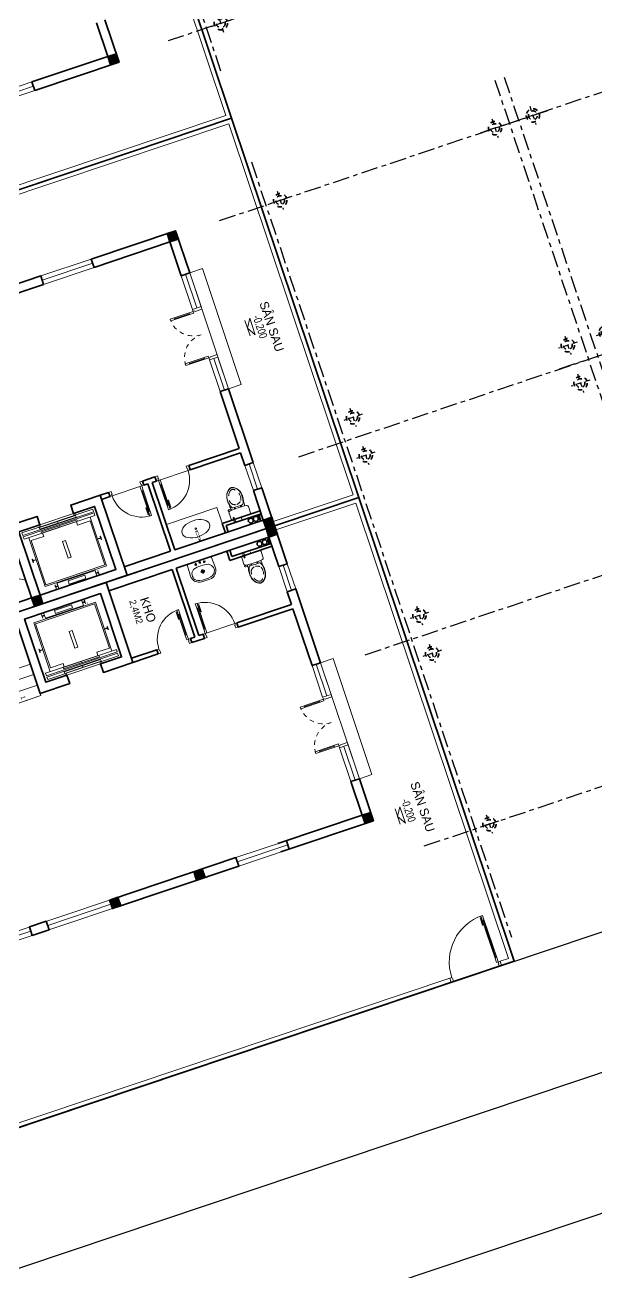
# Model space of a CAD drawing. Header units: metres. Extents: x 568006 to 1139366, y 2064802 to 4131555.
# Drawn here: x 568504.87 to 568517.73, y 2066148.41 to 2066176.46 of the extents above; entities that cross this region are included whole.
import ezdxf
from ezdxf.enums import TextEntityAlignment as Align
from ezdxf.xclip import XClip

# ---------------------------------------------------------------- set-up
doc = ezdxf.new("R2010")
doc.units = ezdxf.units.M
doc.header["$XCLIPFRAME"] = 0
for name, pattern in [('$AUDIT_BAD_LTYPE2', [0]), ('ACAD_ISO10W100', [18.5, 12, -3, 0.5, -3]), ('CENTER', [2, 1.25, -0.25, 0.25, -0.25]), ('CENTER2', [1.125, 0.75, -0.125, 0.125, -0.125]), ('HIDDEN', [0.375, 0.25, -0.125]), ('xref-thap C (mb tang 32-2)$0$HIDDEN', [0.375, 0.25, -0.125])]:
    doc.linetypes.add(name, pattern=pattern)
doc.layers.get('0').update_dxf_attribs({"linetype": 'CONTINUOUS'})
doc.layers.get('DEFPOINTS').update_dxf_attribs({"color": 152, "linetype": 'CONTINUOUS'})
for name, color, linetype, lineweight in [('-CONCRETE', 1, 'CONTINUOUS', 35), ('-DOOR', 137, 'CONTINUOUS', 9), ('-FURNITURE', 46, 'CONTINUOUS', 9), ('-HATCH', 8, 'CONTINUOUS', 5), ('-KH', 143, 'CONTINUOUS', 13), ('-LINE1', 7, 'CONTINUOUS', 18), ('-LINE2', 252, 'CONTINUOUS', 9), ('-TEXT', 7, 'CONTINUOUS', 15), ('-WALL', 4, 'CONTINUOUS', 35), ('hung-demlonha', 7, 'CONTINUOUS', 15)]:
    doc.layers.add(name, color=color, linetype=linetype, lineweight=lineweight)
for name, color, linetype in [('01.AXIS', 160, 'CENTER2'), ('CDC.01.AXIS', 160, 'CENTER2'), ('ChiaLo', 128, 'CENTER'), ('datOlienke', 42, 'CONTINUOUS'), ('ghi_chu', 7, 'CONTINUOUS'), ('LogDg', 7, 'CONTINUOUS'), ('LoLK', 6, 'CONTINUOUS'), ('TEXT25', 2, 'CONTINUOUS'), ('TimDg', 222, 'CONTINUOUS'), ('ViaHeS', 32, 'CONTINUOUS')]:
    doc.layers.add(name, color=color, linetype=linetype)
doc.styles.add('1', font='arial.ttf')
doc.styles.add('QH1', font='arialbd.ttf', dxfattribs={"width": 0.8})
doc.styles.add('T1', font='', dxfattribs={"height": 200})
doc.styles.add('vnavanth', font='', dxfattribs={"width": 0.8})
doc.styles.get('T1').set_extended_font_data('VNgeometric Light')
doc.styles.get('vnavanth').set_extended_font_data('.VnAvantH')

# ---------------------------------------------------------------- blocks, each defined once
blk = doc.blocks.new('A$C758D662A')
at = {"linetype": 'HIDDEN', "ltscale": 500}
for radius in [300, 200]:
    blk.add_circle((0, 0), radius, dxfattribs=at)
at = {"layer": 'CDC.01.AXIS', "ltscale": 200}
for p, q in [((437, 0), (-437, 0)), ((0, 437), (0, -437))]:
    blk.add_line(p, q, dxfattribs=at)
blk = doc.blocks.new('MAU M1SH')
at = {"layer": '01.AXIS', "ltscale": 500}
for p, q in [((-370, 15724), (-370, -2671)), ((5410, 15724), (5410, -2671)), ((-1468, 14700), (6323, 14700)), ((-1468, 9100), (6323, 9100)), ((-1468, 4400), (6323, 4400)), ((-1575, -100), (6216, -100))]:
    blk.add_line(p, q, dxfattribs=at)
at = {"xscale": 0.5, "yscale": 0.5, "zscale": 0.5}
for p in [(-30, 14700), (5070, 14700), (-30, 9550), (5070, 9550), (-30, 8650), (5070, 8650), (-30, 4850), (-30, 3950), (-30, -100)]:
    blk.add_blockref('A$C758D662A', p, dxfattribs=at)
blk = doc.blocks.new('ew ưeewe')
at = {"layer": '-LINE1'}
for p, q in [((552717.241, 2065651.546), (552720.041, 2065643.203)), ((552720.041, 2065643.203), (552701.825, 2065637.09))]:
    blk.add_line(p, q, dxfattribs=at)
at = {"layer": '-WALL'}
for p, q in [((552717.304, 2065651.672), (552720.167, 2065643.14)), ((552720.167, 2065643.14), (552701.758, 2065636.962))]:
    blk.add_line(p, q, dxfattribs=at)
blk = doc.blocks.new('sfsfsggs')
at = {"layer": '-KH'}
blk.add_line((552720.469, 2065638.59), (552720.586, 2065638.242), dxfattribs=at)
blk.add_lwpolyline([(552720.702, 2065638.268), (552720.577, 2065638.638), (552720.528, 2065638.416)], close=True, dxfattribs=at)
blk.add_solid([(552720.528, 2065638.416), (552720.64, 2065638.453), (552720.702, 2065638.268), (552720.528, 2065638.416)], dxfattribs=at)
at = {"layer": '-LINE1'}
for p, q in [((552720.105, 2065643.014), (552701.88, 2065636.897)), ((552722.904, 2065634.671), (552720.105, 2065643.014)), ((552721.103, 2065634.066), (552722.904, 2065634.671))]:
    blk.add_line(p, q, dxfattribs=at)
at = {"layer": '-WALL'}
for p, q in [((552720.167, 2065643.14), (552701.758, 2065636.962)), ((552723.031, 2065634.608), (552720.167, 2065643.14)), ((552704.218, 2065628.294), (552723.031, 2065634.608))]:
    blk.add_line(p, q, dxfattribs=at)
at = {"layer": '-TEXT', "color": 2, "style": 'vnavanth'}
blk.add_text('S¢N SAU', height=0.2, rotation=288.5515, dxfattribs=at).set_placement((552720.791, 2065638.978))
at = {"layer": '-TEXT', "style": '1', "width": 0.75}
blk.add_text('-0.200', height=0.18, rotation=288.5515, dxfattribs=at).set_placement((552720.64, 2065638.674))
blk = doc.blocks.new('*U179')
at = {"linetype": '$AUDIT_BAD_LTYPE2'}
for p, q in [((70, 100), (70, 1000)), ((90, 1000), (90, 100))]:
    blk.add_line(p, q, dxfattribs=at)
for points in [[(50, 1000), (90, 1000), (90, 1100), (50, 1100), (50, 1000)], [(50, 1003), (50, 100)], [(50, 100), (90, 100), (90, 0), (50, 0), (50, 100)]]:
    blk.add_lwpolyline(points)
for points in [[(118, 895), (118, 1064), (90, 1064), (90, 1036), (113, 1036), (113, 895)], [(0, 0), (50, 0), (50, -40), (60, -40), (60, -100), (0, -100)], [(1200, 0), (1150, 0), (1150, -40), (1140, -40), (1140, -100), (1200, -100)]]:
    blk.add_lwpolyline(points, close=True)
at = {"linetype": '$AUDIT_BAD_LTYPE2', "ltscale": 0.3}
blk.add_arc((50, 0), 1100, 0, 90, dxfattribs=at)
blk = doc.blocks.new('âfergegge')
at = {"layer": '-KH'}
blk.add_line((552723.965, 2065627.257), (552723.848, 2065627.605), dxfattribs=at)
blk.add_lwpolyline([(552723.956, 2065627.653), (552724.08, 2065627.283), (552723.906, 2065627.431)], close=True, dxfattribs=at)
blk.add_solid([(552723.906, 2065627.431), (552724.018, 2065627.468), (552723.956, 2065627.653), (552723.906, 2065627.431)], dxfattribs=at)
at = {"layer": '-LINE1', "linetype": 'Continuous', "ltscale": 10}
for p, q in [((552725.077, 2065623.797), (552711.974, 2065619.4)), ((552725.109, 2065623.702), (552725.077, 2065623.797))]:
    blk.add_line(p, q, dxfattribs=at)
for points in [[(552704.585, 2065627.367), (552704.313, 2065628.326), (552723.031, 2065634.608)], [(552721.167, 2065633.877), (552722.968, 2065634.481), (552726.404, 2065624.242), (552726.215, 2065624.179)]]:
    blk.add_lwpolyline(points, dxfattribs=at)
at = {"layer": '-WALL'}
for p, q in [((552723.031, 2065634.608), (552726.531, 2065624.179)), ((552726.531, 2065624.179), (552711.966, 2065619.291))]:
    blk.add_line(p, q, dxfattribs=at)
at = {"layer": '-DOOR', "xscale": -0.001, "yscale": 0.001, "zscale": 0.001, "rotation": 18.5514996327775}
blk.add_blockref('*U179', (552726.215, 2065624.179), dxfattribs=at)
at = {"layer": '-TEXT', "color": 2, "style": 'vnavanth'}
blk.add_text('S¢N SAU', height=0.2, rotation=288.5515, dxfattribs=at).set_placement((552724.186, 2065628.176))
at = {"layer": '-TEXT', "style": '1', "width": 0.75}
blk.add_text('-0.200', height=0.18, rotation=288.5515, dxfattribs=at).set_placement((552723.982, 2065627.797))
blk = doc.blocks.new('X-5M-DH-2-CORE$0$A$C75E80C28')
at = {"layer": '-LINE2', "linetype": 'Continuous', "ltscale": 2}
for p, q in [((-731, -149), (731, -149)), ((-731, -1305), (-731, -149)), ((-700, -179), (700, -179)), ((-700, -1225), (-700, -179)), ((-557, -113), (-560, -113)), ((-510, -22), (-510, -51)), ((-507, -22), (-510, -22)), ((-510, -109), (-510, -79)), ((-507, -22), (-507, -51)), ((-507, -109), (-507, -79)), ((-456, -57), (-501, -57)), ((-456, -60), (-501, -60)), ((-456, -70), (-501, -70)), ((-456, -73), (-501, -73)), ((-453, -63), (-453, -67)), ((-450, -63), (-450, -67)), ((450, -63), (450, -67)), ((453, -63), (453, -67)), ((456, -57), (501, -57)), ((456, -60), (501, -60)), ((456, -70), (501, -70)), ((456, -73), (501, -73)), ((457, -113), (460, -113)), ((507, -22), (510, -22)), ((507, -22), (507, -51)), ((507, -109), (507, -79)), ((510, -22), (510, -51)), ((510, -109), (510, -79)), ((700, -1225), (700, -179)), ((731, -1305), (731, -149)), ((840, -1305), (-840, -1305)), ((-840, -1365), (-840, -1305)), ((840, -1365), (-840, -1365)), ((840, -1395), (-840, -1395)), ((-840, -1395), (-840, -1455)), ((-700, -1225), (-400, -1225)), ((425, -1309), (-425, -1309)), ((-425, -1343), (-425, -1309)), ((425, -1343), (-425, -1343)), ((-400, -1305), (-400, -1225)), ((0, -1309), (0, -1343)), ((700, -1225), (400, -1225)), ((400, -1305), (400, -1225)), ((425, -1343), (425, -1309)), ((840, -1365), (840, -1305)), ((840, -1395), (840, -1455)), ((-840, -1455), (-435, -1455)), ((-435, -1450), (-435, -1460)), ((-435, -1450), (-400, -1450)), ((-435, -1460), (-425, -1460)), ((-435, -1490), (-435, -1500)), ((-435, -1490), (-425, -1490)), ((-435, -1500), (-400, -1500)), ((-433, -1452), (-433, -1458)), ((-433, -1452), (-402, -1452)), ((-433, -1458), (-425, -1458)), ((-433, -1492), (-433, -1498)), ((-433, -1492), (-425, -1492)), ((-433, -1498), (-402, -1498)), ((430, -1406), (-430, -1406)), ((-430, -1406), (-430, -1446)), ((430, -1446), (-430, -1446)), ((-425, -1458), (-425, -1460)), ((-425, -1490), (-425, -1492)), ((-402, -1452), (-402, -1498)), ((400, -1450), (-400, -1450)), ((-400, -1450), (-400, -1500)), ((0, -1406), (0, -1446)), ((400, -1450), (400, -1500)), ((435, -1450), (400, -1450)), ((435, -1500), (400, -1500)), ((402, -1452), (402, -1498)), ((433, -1452), (402, -1452)), ((433, -1498), (402, -1498)), ((433, -1458), (425, -1458)), ((425, -1458), (425, -1460)), ((435, -1460), (425, -1460)), ((425, -1490), (425, -1492)), ((435, -1490), (425, -1490)), ((433, -1492), (425, -1492)), ((430, -1406), (430, -1446)), ((433, -1452), (433, -1458)), ((433, -1492), (433, -1498)), ((435, -1450), (435, -1460)), ((840, -1455), (435, -1455)), ((435, -1490), (435, -1500))]:
    blk.add_line(p, q, dxfattribs=at)
for points in [[(-450, 0), (-450, -130), (450, -130), (450, 0)], [(-200, -29), (200, -29), (200, -101), (-200, -101)], [(-36, -584), (36, -584), (36, -984), (-36, -984)]]:
    blk.add_lwpolyline(points, close=True, dxfattribs=at)
for points in [[(-780, -789), (-751, -789, 0.414214), (-750, -788), (-750, -784), (-750, -780, 0.414214), (-751, -779), (-780, -779, -0.256978), (-784, -782), (-798, -782, -0.414214), (-801, -779), (-804, -750, 0.414214), (-807, -746), (-812, -746), (-812, -784), (-812, -822), (-807, -822, 0.414214), (-804, -818), (-801, -789, -0.414214), (-798, -786), (-784, -786, -0.256978), (-780, -789)], [(780, -789), (751, -789, -0.414214), (750, -788), (750, -784), (750, -780, -0.414214), (751, -779), (780, -779, 0.256978), (784, -782), (798, -782, 0.414214), (801, -779), (804, -750, -0.414214), (807, -746), (812, -746), (812, -784), (812, -822), (807, -822, -0.414214), (804, -818), (801, -789, 0.414214), (798, -786), (784, -786, 0.256978), (780, -789)]]:
    blk.add_lwpolyline(points, format="xyb", dxfattribs=at)
for centre, radius, start, end in [((-501, -51), 9.4, 180, 270), ((-501, -79), 9.4, 90, 180), ((-501, -51), 6.2, 180, 270), ((-501, -79), 6.2, 90, 180), ((-456, -63), 6.2, 360, 90), ((-456, -63), 3, 360, 90), ((-456, -67), 6.2, 270, 360), ((-456, -67), 3, 270, 360), ((456, -63), 6.2, 90, 180), ((456, -67), 6.2, 180, 270), ((456, -63), 3, 90, 180), ((456, -67), 3, 180, 270), ((501, -51), 6.2, 270, 360), ((501, -51), 9.4, 270, 360), ((501, -79), 9.4, 360, 90), ((501, -79), 6.2, 360, 90)]:
    blk.add_arc(centre, radius, start, end, dxfattribs=at)
blk = doc.blocks.new('A$C3F71457E')
at = {"layer": '-CONCRETE'}
blk.add_lwpolyline([(0, -100), (0, 400), (-1500, 400), (-1500, -1400), (0, -1400), (0, -900), (200, -900), (200, -1600), (-1700, -1600), (-1700, 600), (200, 600), (200, -100), (0, -100)], dxfattribs=at)
at = {"layer": '-LINE1'}
blk.add_line((0, -900), (0, -100), dxfattribs=at)
at = {"color": 2, "rotation": 90}
blk.add_blockref('X-5M-DH-2-CORE$0$A$C75E80C28', (-1500, -500), dxfattribs=at)
blk = doc.blocks.new('*U286')
at = {"linetype": '$AUDIT_BAD_LTYPE2'}
for p, q in [((70, 100), (70, 600)), ((90, 600), (90, 100))]:
    blk.add_line(p, q, dxfattribs=at)
for points in [[(50, 600), (90, 600), (90, 700), (50, 700), (50, 600)], [(50, 603), (50, 100)], [(50, 100), (90, 100), (90, 0), (50, 0), (50, 100)]]:
    blk.add_lwpolyline(points)
for points in [[(118, 495), (118, 664), (90, 664), (90, 636), (113, 636), (113, 495)], [(0, 0), (50, 0), (50, -40), (60, -40), (60, -100), (0, -100)], [(800, 0), (750, 0), (750, -40), (740, -40), (740, -100), (800, -100)]]:
    blk.add_lwpolyline(points, close=True)
at = {"linetype": '$AUDIT_BAD_LTYPE2', "ltscale": 0.3}
blk.add_arc((50, 0), 700, 0, 90, dxfattribs=at)
blk = doc.blocks.new('A$C18091ED7')
for p, q in [((-83, -267), (-83, -300)), ((-83, -278), (-83, -288)), ((-63, -265), (-81, -265)), ((-61, -267), (-61, -300)), ((0, -42), (0, 0)), ((61, -267), (61, -300)), ((63, -265), (81, -265)), ((83, -267), (83, -300)), ((83, -278), (83, -288)), ((146, -27), (179, -27)), ((146, -27), (146, -30)), ((146, -30), (166, -30)), ((153, -37), (146, -30)), ((152, 0), (152, -27)), ((152, 0), (179, 0)), ((153, -37), (166, -37)), ((153, -40), (153, -37)), ((153, -40), (178, -40)), ((153, -40), (178, -40)), ((153, -40), (153, -42)), ((165, -262), (165, -290)), ((185, -30), (166, -30)), ((178, -37), (166, -37)), ((168, -260), (228, -260)), ((185, -30), (178, -37)), ((178, -37), (178, -40)), ((178, -40), (178, -42)), ((179, 0), (179, -27)), ((179, -27), (185, -27)), ((185, -27), (185, -30)), ((231, -274), (231, -262)), ((-61, -290), (-83, -290)), ((61, -290), (83, -290)), ((168, -292), (207, -292))]:
    blk.add_line(p, q)
for points in [[(230, -219, -0.137407), (225, -235), (222, -241, -0.236081), (198, -255, -0.051961), (-198, -255, -0.236081), (-222, -241), (-225, -235, -0.137407), (-230, -219), (-230, -72, -0.198912), (-226, -63), (-209, -46, -0.198912), (-200, -42), (0, -42), (200, -42, -0.198912), (209, -46), (226, -63, -0.198912), (230, -72)], [(144, -619, -0.212405), (26, -734, -0.027685), (-1, -739, -0.022279), (-26, -734, -0.212405), (-144, -619, -0.142796), (-167, -428, -0.093005), (-128, -309, -0.256439), (-111, -300), (0, -300), (111, -300, -0.256439), (128, -309, -0.093005), (167, -428, -0.142796)]]:
    blk.add_lwpolyline(points, format="xyb", close=True)
at = {"linetype": 'xref-thap C (mb tang 32-2)$0$HIDDEN', "ltscale": 100}
blk.add_lwpolyline([(61, -669, -0.199031), (0, -699, -0.199031), (-61, -669, -0.218924), (-132, -478, -0.153791), (-112, -404, -0.236701), (0, -348, -0.236701), (112, -404, -0.153791), (132, -478, -0.218924)], format="xyb", close=True, dxfattribs=at)
blk.add_circle((166, -78), 13.9)
for centre, radius, start, end in [((-81, -267), 1.98, 90, 180), ((-63, -267), 1.98, 0, 90), ((63, -267), 1.98, 90, 180), ((81, -267), 1.98, 0, 90), ((168, -262), 2.47, 90, 180), ((168, -225), 80.1, 306.4659, 320.3123), ((228, -274), 2.47, 320.3123, 0), ((168, -290), 2.47, 180, 270), ((207, -277), 15.5, 270, 306.4659)]:
    blk.add_arc(centre, radius, start, end)
for points in [[(-156, -259), (-157, -267), (-164, -328), (-169, -385), (-184, -528), (-136, -679), (-50, -735), (-20, -741), (0, -744)], [(156, -259), (157, -267), (164, -328), (169, -385), (184, -528), (136, -679), (50, -735), (20, -741), (0, -744)]]:
    blk.add_open_spline(points, degree=3, knots=[130.613938, 130.613938, 130.613938, 130.613938, 152.852109, 311.129351, 417.703951, 561.383393, 697.692632, 710.812262, 710.812262, 710.812262, 710.812262])
blk = doc.blocks.new('A$C5C575821')
at = {"layer": '-CONCRETE'}
h = blk.add_hatch(color=256, dxfattribs=at)
h.dxf.hatch_style = 1
h.paths.add_polyline_path([(0, 200), (0, 0), (200, 0), (200, 200)])
blk.add_lwpolyline([(0, 0), (200, 0), (200, 200), (0, 200)], close=True, dxfattribs=at)
blk = doc.blocks.new('*U268')
for p, q in [((-1110, 450), (-1150, 450)), ((-1130, 100), (-1130, 450)), ((-90, 450), (-50, 450)), ((-70, 100), (-70, 450)), ((-1110, 100), (-1150, 100)), ((-90, 100), (-50, 100))]:
    blk.add_line(p, q)
for points in [[(-1150, 0), (-1110, 0), (-1110, 550), (-1150, 550)], [(-50, 0), (-90, 0), (-90, 550), (-50, 550)], [(-1200, -200), (-1140, -200), (-1140, -40), (-1150, -40), (-1150, 0), (-1200, 0)], [(0, -200), (-60, -200), (-60, -40), (-50, -40), (-50, 0), (0, 0)]]:
    blk.add_lwpolyline(points, close=True)
at = {"linetype": 'HIDDEN', "ltscale": 0.1}
for centre, start, end in [((-1150, 0), 0, 90), ((-50, 0), 90, 180)]:
    blk.add_arc(centre, 550, start, end, dxfattribs=at)
blk = doc.blocks.new('A$C4ace49fd')
for p, q in [((167, 414), (224, 414)), ((195, 383), (195, 443)), ((267, 429), (324, 429)), ((295, 398), (295, 458)), ((367, 414), (424, 414)), ((395, 383), (395, 443)), ((249, 215), (342, 215)), ((295, 165), (295, 264))]:
    blk.add_line(p, q)
for points in [[(0, 200, 0.414214), (200, 0), (390, 0, 0.414214), (590, 200), (581, 446, 0.409799), (551, 475), (39, 475, 0.403607), (9, 446)], [(177, 40, 0.090773), (424, 43, 0.149887), (521, 96, 0.430722), (482, 321, 0.080637), (470, 327, 0.127732), (125, 329, 0.074208), (114, 325, 0.443092), (69, 96, 0.13364), (154, 46, 0.033617)]]:
    blk.add_lwpolyline(points, format="xyb", close=True)
for centre, radius in [((195, 414), 17.5), ((295, 429), 17.5), ((395, 414), 17.5), ((295, 215), 37.5), ((295, 215), 22.5), ((295, 215), 22.5)]:
    blk.add_circle(centre, radius)
blk = doc.blocks.new('M22')
at = {"layer": '-CONCRETE'}
for centre, radius in [((-4705, 15438, 0), 13), ((-4664, 15438, 0), 13), ((-4625, 15438, 0), 13), ((-4675, 15347, 0), 55), ((-4675, 15226, 0), 55)]:
    blk.add_circle(centre, radius, dxfattribs=at)
at = {"layer": '-DOOR'}
for p, q in [((1046, 15675), (-1704, 15675)), ((1846, 13675), (1846, 12475)), ((1846, 12475), (1846, 13675)), ((1946, 13675), (1946, 12475)), ((1946, 12475), (1946, 13675)), ((2046, 13675), (2046, 12475)), ((2046, 12475), (2046, 13675)), ((1946, 9475), (1946, 7975)), ((1847, 7575), (1847, 7975)), ((2046, 7575), (2046, 7975)), ((1946, 7575), (1946, 6075))]:
    blk.add_line(p, q, dxfattribs=at)
for points in [[(-4054, 15675), (-3454, 15675), (-3454, 15475), (-4054, 15475)], [(-954, 15675), (-1704, 15675), (-1704, 15475), (-954, 15475)], [(1046, 15675), (246, 15675), (246, 15475), (1046, 15475)], [(1846, 6075), (1846, 9475), (2046, 9475), (2046, 6075)]]:
    blk.add_lwpolyline(points, close=True, dxfattribs=at)
for points in [[(-3454, 15575), (-4054, 15575)], [(-954, 15575), (-1704, 15575)], [(1046, 15575), (246, 15575)]]:
    blk.add_lwpolyline(points, dxfattribs=at)
at = {"layer": '-HATCH'}
blk.add_line((-3154, 14175), (-3154, 13375), dxfattribs=at)
at = {"layer": '-LINE1'}
for p, q in [((-3754, 9475), (-3754, 8475)), ((-3505, 8475), (-3505, 9475)), ((-3505, 9475), (-3505, 8475)), ((-3255, 8475), (-3255, 9475)), ((-3255, 9475), (-3255, 8475)), ((-3054, 9475), (-3005, 9475)), ((-3005, 8475), (-3005, 9475)), ((-3005, 9475), (-3005, 8425))]:
    blk.add_line(p, q, dxfattribs=at)
blk.add_lwpolyline([(-1704, 15675), (-1704, 15975), (1046, 15975), (1046, 15675)], dxfattribs=at)
at = {"layer": '-WALL'}
for p, q in [((-4954, 15675), (-4054, 15675)), ((-4954, 15675), (-4954, 234)), ((-4754, 13275), (-4754, 15475)), ((-4754, 15475), (-4054, 15475)), ((-4604, 14545), (-4604, 15475)), ((-4534, 14475), (-4534, 15475)), ((-4054, 15475), (-4054, 15675)), ((-3454, 15475), (-3454, 15675)), ((-3454, 15675), (-1704, 15675)), ((-3454, 15475), (-3154, 15475)), ((-3154, 14175), (-3154, 15475)), ((-3054, 14175), (-3054, 15475)), ((-1704, 15475), (-3054, 15475)), ((-1704, 15675), (-1704, 15475)), ((-1704, 15675), (-1704, 15475)), ((1046, 15475), (1046, 15675)), ((2046, 15675), (1046, 15675)), ((1046, 15675), (1046, 15475)), ((1046, 15475), (1846, 15475)), ((1846, 15475), (1846, 13475)), ((2046, 15675), (2046, 13475)), ((-4604, 14545), (-4754, 14545)), ((-4534, 14475), (-4754, 14475)), ((-3154, 14175), (-3054, 14175)), ((2046, 13675), (1846, 13675)), ((-4754, 13275), (-3154, 13275)), ((-3154, 13275), (-3154, 13375)), ((-3054, 13375), (-3154, 13375)), ((-3154, 13375), (-3054, 13375)), ((-3054, 13075), (-3054, 13375)), ((-4754, 11675), (-4754, 13175)), ((-4754, 13175), (-3154, 13175)), ((-3154, 13075), (-3154, 13175)), ((-3154, 13075), (-3054, 13075)), ((1846, 12475), (1846, 9475)), ((2046, 12475), (1846, 12475)), ((2046, 12475), (2046, 9475)), ((-3154, 11675), (-3154, 12275)), ((-3154, 12275), (-3054, 12275)), ((-3054, 11675), (-3054, 12275)), ((2046, 9475), (1846, 9475)), ((1847, 9475), (2046, 9475))]:
    blk.add_line(p, q, dxfattribs=at)
at = {"layer": '-WALL', "color": 250}
for p, q in [((1846, 7975), (2046, 7975)), ((1846, 7575), (2046, 7575))]:
    blk.add_line(p, q, dxfattribs=at)
at = {"layer": '-WALL'}
blk.add_lwpolyline([(2046, 7975), (1846, 7975), (1846, 7575), (2046, 7575)], close=True, dxfattribs=at)
at = {"layer": 'LoLK'}
blk.add_lwpolyline([(-4954, 17675), (-4954, -2169), (1051, -2452), (6046, 2312), (6046, 17675)], close=True, dxfattribs=at)
at = {"layer": '-DOOR', "xscale": -1}
for name, p, rotation in [('*U268', (246, 15475), 180), ('*U286', (-3154, 13075), 90)]:
    blk.add_blockref(name, p, dxfattribs=dict(at, rotation=rotation))
at = {"layer": '-DOOR', "rotation": 90.00000000000001}
blk.add_blockref('*U286', (-3154, 13375), dxfattribs=at)
at = {"layer": '-FURNITURE', "xscale": -1, "rotation": 90}
for name, p in [('A$C18091ED7', (-4574, 14975)), ('A$C4ace49fd', (-4279, 14113))]:
    blk.add_blockref(name, p, dxfattribs=at)
at = {"layer": '-WALL'}
for p in [(-4954, 15475), (1846, 15475), (1846, 11475), (1846, 9475)]:
    blk.add_blockref('A$C5C575821', p, dxfattribs=at)
at = {"layer": '-WALL', "xscale": -1, "rotation": 180}
blk.add_blockref('A$C3F71457E', (-3254, 10075), dxfattribs=at)
at = {"layer": '-TEXT', "color": 2, "style": 'vnavanth'}
blk.add_text('kho', height=200, dxfattribs=at).set_placement((-4359, 12276))
at = {"layer": '-TEXT', "style": 'T1'}
blk.add_text('1', height=100, rotation=0, dxfattribs=at).set_placement((-3130, 9032))
at = {"layer": 'TEXT25', "style": 'T1'}
blk.add_text('2,4M2', height=150, rotation=0, dxfattribs=at).set_placement((-4389, 12032))
blk = doc.blocks.new('Sink_Cicle')
blk.add_lwpolyline([(17, -50), (-17, -50), (-18, -252), (17, -252)], close=True)
blk.add_circle((0, -300), 17.5)
at = {"layer": 'DEFPOINTS'}
blk.add_line((0, -100), (0, 0), dxfattribs=at)
blk.add_wipeout([(17, -50), (-17, -50), (-18, -252), (17, -252)])
at = {"layer": '-FURNITURE', "linetype": 'Continuous'}
blk.add_ellipse((0, -300), major_axis=(-325, 0), ratio=0.584615, dxfattribs=at)
blk.add_line((-18, -237), (17, -237))
blk = doc.blocks.new('M23')
at = {"layer": '-CONCRETE'}
for centre, radius in [((6671, 14851, 0), 13), ((6671, 14838, 0), 13), ((6720, 14761, 0), 55), ((6720, 14640, 0), 55), ((6709, 14851, 0), 13), ((6709, 14838, 0), 13), ((6751, 14851, 0), 13), ((6751, 14838, 0), 13)]:
    blk.add_circle(centre, radius, dxfattribs=at)
at = {"layer": '-DOOR'}
for p, q in [((3750, 15110), (1000, 15110)), ((0, 13110), (0, 11910)), ((0, 11910), (0, 13110)), ((100, 13110), (100, 11910)), ((100, 11910), (100, 13110)), ((200, 13110), (200, 11910)), ((200, 11910), (200, 13110))]:
    blk.add_line(p, q, dxfattribs=at)
for points in [[(1800, 15110), (1000, 15110), (1000, 14910), (1800, 14910)], [(3750, 15110), (3000, 15110), (3000, 14910), (3750, 14910)], [(5500, 15110), (6100, 15110), (6100, 14910), (5500, 14910)]]:
    blk.add_lwpolyline(points, close=True, dxfattribs=at)
for points in [[(1800, 15010), (1000, 15010)], [(3750, 15010), (3000, 15010)], [(6100, 15010), (5500, 15010)]]:
    blk.add_lwpolyline(points, dxfattribs=at)
at = {"layer": '-FURNITURE'}
blk.add_lwpolyline([(6200, 14010), (6800, 14010), (6800, 12810), (6200, 12810)], close=True, dxfattribs=at)
at = {"layer": '-HATCH'}
for p, q in [((5200, 13710), (5200, 12910)), ((5200, 11810), (5200, 12610))]:
    blk.add_line(p, q, dxfattribs=at)
at = {"layer": '-LINE1'}
blk.add_line((5800, 8409), (6377, 9409), dxfattribs=at)
blk.add_lwpolyline([(1000, 15110), (1000, 15410), (3750, 15410), (3750, 15110)], dxfattribs=at)
at = {"layer": '-WALL'}
for p, q in [((0, 13110), (0, 15110)), ((0, 15110), (1000, 15110)), ((200, 13110), (200, 14910)), ((200, 14910), (1000, 14910)), ((1000, 15110), (1000, 14910)), ((3750, 15110), (5500, 15110)), ((3750, 14910), (3750, 15110)), ((3750, 14910), (5100, 14910)), ((5100, 13710), (5100, 14910)), ((5200, 13710), (5200, 14910)), ((5200, 14910), (5500, 14910)), ((5500, 15110), (5500, 14910)), ((6100, 15110), (6100, 14910)), ((6100, 15110), (7000, 15110)), ((6100, 14910), (6800, 14910)), ((6580, 14010), (6580, 14910)), ((6650, 14080), (6650, 14910)), ((6650, 14080), (6800, 14080)), ((6580, 14010), (6800, 14010)), ((5200, 13710), (5100, 13710)), ((0, 13110), (200, 13110)), ((5200, 12910), (5100, 12910)), ((5100, 12610), (5100, 12910)), ((5200, 12810), (5200, 12910)), ((6800, 12810), (5200, 12810)), ((6800, 12710), (5200, 12710)), ((5200, 12610), (5200, 12710)), ((5200, 12610), (5100, 12610)), ((0, 11910), (0, 9410)), ((0, 11910), (200, 11910)), ((200, 11910), (200, 9410)), ((5100, 11610), (5100, 11810)), ((5200, 11810), (5100, 11810)), ((5200, 11610), (5200, 11810))]:
    blk.add_line(p, q, dxfattribs=at)
at = {"layer": '-WALL', "linetype": 'Continuous', "ltscale": 10}
for p, q in [((6800, 12810), (6800, 14910)), ((7000, -331), (7000, 15110)), ((6800, 11610), (6800, 12710)), ((6800, 1160), (6800, 9410))]:
    blk.add_line(p, q, dxfattribs=at)
at = {"layer": 'LoLK'}
blk.add_lwpolyline([(-2000, 17110), (-2000, -2308), (7000, -2733), (7000, 17110)], close=True, dxfattribs=at)
at = {"layer": '-DOOR', "xscale": -1}
for name, p, rotation in [('*U268', (3000, 14910), 180), ('*U286', (5200, 12910), 270)]:
    blk.add_blockref(name, p, dxfattribs=dict(at, rotation=rotation))
at = {"layer": '-DOOR', "rotation": 270}
blk.add_blockref('*U286', (5200, 12610), dxfattribs=at)
at = {"layer": '-FURNITURE', "rotation": 270}
blk.add_blockref('A$C18091ED7', (6622, 14460), dxfattribs=at)
at = {"layer": '-WALL'}
for p in [(0, 14910), (6800, 14910), (6800, 9410)]:
    blk.add_blockref('A$C5C575821', p, dxfattribs=at)
at = {"layer": '-WALL', "rotation": 180}
blk.add_blockref('A$C3F71457E', (5300, 10010), dxfattribs=at)
at = {"layer": '-FURNITURE', "xscale": -1, "rotation": 270}
blk.add_blockref('Sink_Cicle', (6800, 13410), dxfattribs=at)
blk = doc.blocks.new('M24')
at = {"layer": '-DOOR'}
for p, q in [((-200, 12922), (-200, 11722)), ((-200, 11722), (-200, 12922)), ((-100, 12922), (-100, 11722)), ((-100, 11722), (-100, 12922)), ((0, 12922), (0, 11722)), ((0, 11722), (0, 12922))]:
    blk.add_line(p, q, dxfattribs=at)
at = {"layer": '-WALL'}
for p, q in [((0, 14922), (-1000, 14921)), ((0, 12922), (0, 14922)), ((-200, 14722), (-1000, 14721)), ((-200, 12922), (-200, 14722)), ((0, 12922), (-200, 12922))]:
    blk.add_line(p, q, dxfattribs=at)
at = {"layer": 'LoLK'}
blk.add_lwpolyline([(-7000, 16922), (-7000, -2072), (2000, -2497), (2000, 16922)], close=True, dxfattribs=at)
at = {"layer": '-WALL', "xscale": -1}
blk.add_blockref('A$C5C575821', (0, 14722), dxfattribs=at)
blk = doc.blocks.new('tmbc_khub')
at = {"layer": 'ChiaLo', "ltscale": 5}
blk.add_lwpolyline([(-203.994, 210.587), (-222.806, 204.274)], dxfattribs=at)
at = {"layer": 'datOlienke'}
blk.add_lwpolyline([(-107.774, 268.195), (-114.214, 271.306), (-225.994, 233.793), (-229.369, 227.393), (-221.165, 198.49), (-215.059, 195.271), (-100.606, 233.681), (-97.566, 239.974)], close=True, dxfattribs=at)
at = {"layer": 'LogDg'}
blk.add_lwpolyline([(-226.964, 196.948, 0.428104), (-216.723, 191.548), (-99.763, 230.799, 0.421043), (-94.785, 241.105), (-104.991, 269.324, 0.407417), (-115.06, 274.187), (-230.015, 235.609, 0.400458), (-235.165, 225.84)], format="xyb", close=True, dxfattribs=at)
at = {"layer": 'LoLK'}
for points in [[(-209.721, 227.652), (-227.727, 221.609), (-225.267, 212.941), (-206.857, 219.12)], [(-206.857, 219.12), (-225.267, 212.941), (-222.806, 204.274), (-203.994, 210.587)], [(-203.994, 210.587), (-222.806, 204.274), (-221.165, 198.49), (-215.059, 195.271), (-200.494, 200.159)]]:
    blk.add_lwpolyline(points, close=True, dxfattribs=at)
at = {"layer": 'TimDg', "linetype": 'ACAD_ISO10W100', "ltscale": 0.75}
blk.add_lwpolyline([(-377.535, 134.416), (-34.22, 249.631, 0.050829), (-28.678, 252.141), (203.834, 387.416)], format="xyb", dxfattribs=at)
at = {"layer": 'ViaHeS'}
blk.add_lwpolyline([(-107.774, 268.195), (-114.214, 271.306), (-225.994, 233.793), (-229.369, 227.393), (-221.165, 198.49), (-215.059, 195.271), (-100.606, 233.681), (-97.566, 239.974)], close=True, dxfattribs=at)
at = {"layer": '-WALL', "yscale": 0.0009999999999999998, "zscale": 0.0009999999999999998}
for p, xscale, rotation in [((-190.591, 206.858), -0.0009999999999999998, 18.55150144370499), ((-201.057, 203.345), 0.0009999999999999998, 18.55149988362809)]:
    blk.add_blockref('MAU M1SH', p, dxfattribs=dict(at, xscale=xscale, rotation=rotation))
at = {"layer": 'datOlienke', "xscale": 0.001, "yscale": 0.001, "zscale": 0.001, "rotation": 288.5514997486063}
blk.add_blockref('M22', (-219.174, 200.267), dxfattribs=at)
at = {"layer": 'ViaHeS'}
for name in ['ew ưeewe', 'sfsfsggs', 'âfergegge']:
    blk.add_blockref(name, (-552927.025, -2065424.021), dxfattribs=at)
at = {"layer": 'hung-demlonha', "color": 7, "ltscale": 5, "style": 'QH1', "width": 0.65}
for tag, p in [('BT04', (-109.598, 191.643)), ('BT06', (-305.798, 171.199)), ('BT05', (-282.572, 137.244))]:
    blk.add_attdef(tag, text='', height=3.96, rotation=0, dxfattribs=at).set_placement(p, align=Align.CENTER)
at = {"layer": 'datOlienke', "xscale": 0.001, "yscale": 0.001, "zscale": 0.001, "rotation": 288.5516970687834}
blk.add_blockref('M23', (-222.442, 211.78), dxfattribs=at)
at = {"layer": 'datOlienke', "xscale": 0.0009999999999999998, "yscale": 0.0009999999999999998, "zscale": 0.0009999999999999998, "rotation": 288.5514997273016}
blk.add_blockref('M24', (-223.536, 215.632), dxfattribs=at)
at = {"layer": '-WALL', "xscale": 0.001000000000000001, "yscale": 0.001000000000000001, "zscale": 0.001000000000000001, "rotation": 198.5514993975344}
blk.add_blockref('MAU M1SH', (-206.969, 236.803), dxfattribs=at)

msp = doc.modelspace()

# ---------------------------------------------------------------- block references
at = {"layer": 'ghi_chu'}
ref = msp.add_blockref('tmbc_khub', (568716.382, 2065955.242), dxfattribs=at)
XClip(ref).set_block_clipping_path([(-391.9901366149, 0), (0, 477.830198009)])

doc.saveas('drawing.dxf')
